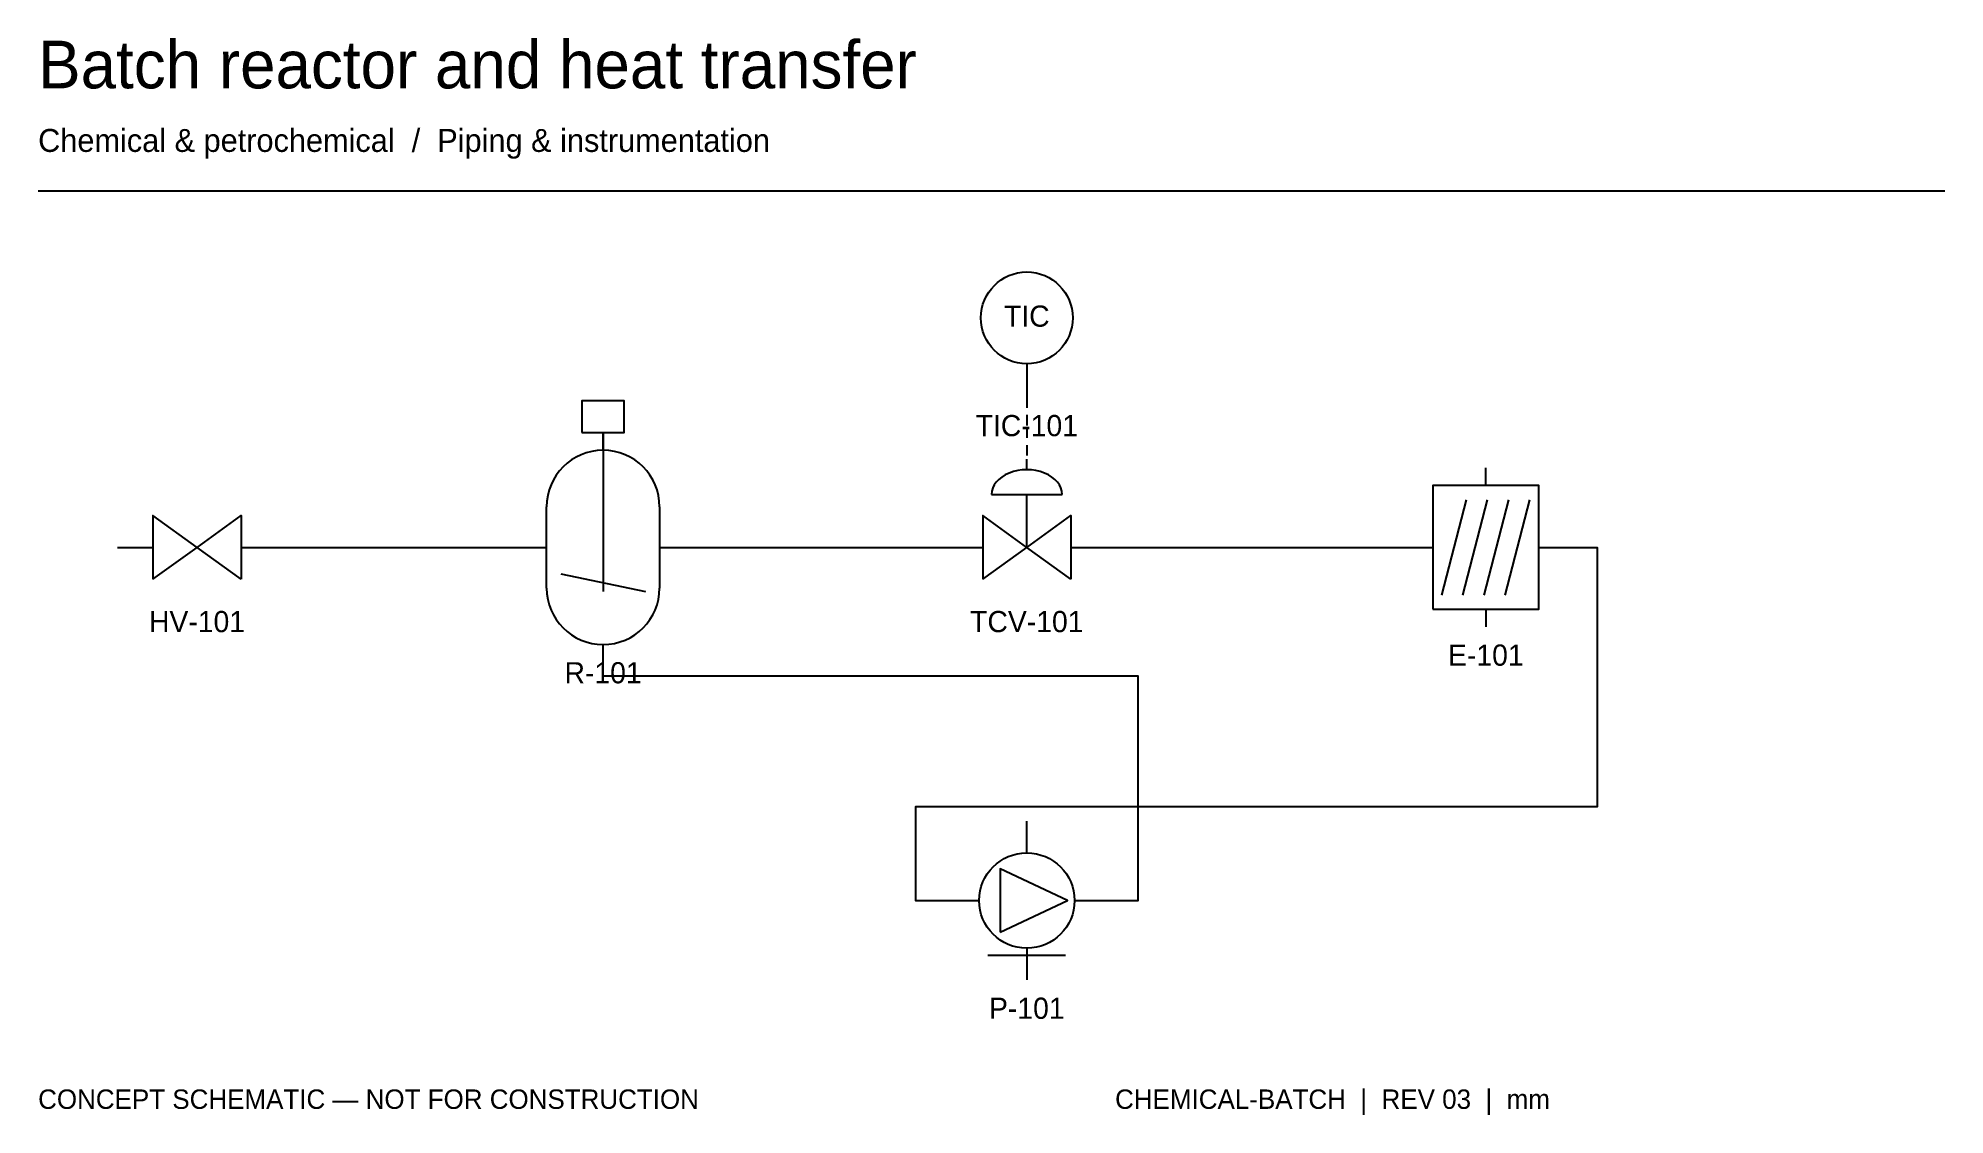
# Model space of a CAD drawing. Header units: millimetres. Extents: x 40 to 1120, y 39 to 648.
import ezdxf
from ezdxf.enums import TextEntityAlignment as Align

# ---------------------------------------------------------------- set-up
doc = ezdxf.new("R2010")
doc.units = ezdxf.units.MM
doc.linetypes.add('CC_DASH_6_4', pattern=[10, 6, -4])
doc.layers.get('0').update_dxf_attribs({"linetype": 'CONTINUOUS', "true_color": 0x344755})
for name, color, linetype, true_color in [('Annotations', 7, 'CONTINUOUS', 0x71808a), ('Equipment', 7, 'CONTINUOUS', 0x355463), ('Instruments', 7, 'CONTINUOUS', 0x9b7246), ('Process', 7, 'CONTINUOUS', 0x147c77)]:
    doc.layers.add(name, color=color, linetype=linetype, true_color=true_color)

# ---------------------------------------------------------------- blocks, each defined once
blk = doc.blocks.new('CC_GATE_VALVE')
at = {"color": 0, "linetype": 'CONTINUOUS'}
for p, q in [((-45, 0), (-25, 0)), ((25, 0), (45, 0))]:
    blk.add_line(p, q, dxfattribs=at)
for points in [[(-25, -18), (0, 0), (-25, 18)], [(25, -18), (0, 0), (25, 18)]]:
    blk.add_lwpolyline(points, close=True, dxfattribs=at)
blk = doc.blocks.new('CC_MIXER')
at = {"color": 0, "linetype": 'CONTINUOUS'}
for p, q in [((0, 55), (0, 65)), ((0, 65), (0, -25)), ((-32, -23), (-32, 23)), ((32, 23), (32, -23)), ((-45, 0), (-32, 0)), ((32, 0), (45, 0)), ((-24, -15), (24, -25))]:
    blk.add_line(p, q, dxfattribs=at)
blk.add_lwpolyline([(-12, 65), (12, 65), (12, 83), (-12, 83)], close=True, dxfattribs=at)
for centre, start, end in [((0, 23), 0, 180), ((0, -23), 180, 360)]:
    blk.add_arc(centre, 32, start, end, dxfattribs=at)
blk = doc.blocks.new('CC_CONTROL_VALVE')
at = {"color": 0, "linetype": 'CONTINUOUS'}
for p, q in [((0, 44), (0, 50)), ((-20, 30), (20, 30)), ((0, 0), (0, 30)), ((-45, 0), (-25, 0)), ((25, 0), (45, 0))]:
    blk.add_line(p, q, dxfattribs=at)
for points in [[(-25, -18), (0, 0), (-25, 18)], [(25, -18), (0, 0), (25, 18)]]:
    blk.add_lwpolyline(points, close=True, dxfattribs=at)
blk.add_ellipse((0, 30), major_axis=(20, 0), ratio=0.7, start_param=0, end_param=3.141593, dxfattribs=at)
blk = doc.blocks.new('CC_PLATE_EXCHANGER')
at = {"color": 0, "linetype": 'CONTINUOUS'}
for p, q in [((0, 35), (0, 45)), ((-25, -27), (-11, 27)), ((-13, -27), (1, 27)), ((-1, -27), (13, 27)), ((11, -27), (25, 27)), ((-45, 0), (-30, 0)), ((30, 0), (45, 0)), ((0, -35), (0, -45))]:
    blk.add_line(p, q, dxfattribs=at)
blk.add_lwpolyline([(-30, -35), (30, -35), (30, 35), (-30, 35)], close=True, dxfattribs=at)
blk = doc.blocks.new('CC_PUMP')
at = {"color": 0, "linetype": 'CONTINUOUS'}
for p, q in [((0, 27), (0, 45)), ((-45, 0), (-27, 0)), ((27, 0), (45, 0)), ((-22, -31), (22, -31)), ((0, -27), (0, -45))]:
    blk.add_line(p, q, dxfattribs=at)
blk.add_lwpolyline([(-15, -18), (23, 0), (-15, 18)], close=True, dxfattribs=at)
blk.add_circle((0, 0), 27, dxfattribs=at)
blk = doc.blocks.new('CC_TEMPERATURE_CONTROLLER')
at = {"color": 0, "linetype": 'CONTINUOUS'}
blk.add_line((0, -26), (0, -45), dxfattribs=at)
blk.add_circle((0, 0), 26, dxfattribs=at)
blk.add_text('TIC', height=12, dxfattribs=at).set_placement((0, -5), align=Align.CENTER)

msp = doc.modelspace()

# ---------------------------------------------------------------- linework, layer by layer
at = {"layer": 'Annotations'}
msp.add_line((40, 562), (1120, 562), dxfattribs=at)
at = {"layer": 'Instruments', "color": 7, "linetype": 'CC_DASH_6_4', "true_color": 0xaa7c4b}
msp.add_lwpolyline([(600, 445), (600, 427), (600, 428), (600, 410)], dxfattribs=at)
at = {"layer": 'Process', "color": 7, "true_color": 0x147c77}
for points in [[(175, 360), (315, 360)], [(405, 360), (555, 360)], [(905, 360), (923, 360), (923, 213.001), (537, 213.001), (537, 160), (555, 160)], [(645, 360), (815, 360)], [(645, 160), (663, 160), (663, 287), (360, 287), (360, 305)]]:
    msp.add_lwpolyline(points, dxfattribs=at)

# ---------------------------------------------------------------- block references
at = {"layer": 'Equipment'}
ref = msp.add_blockref('CC_MIXER', (360, 360), dxfattribs=at)
ref.add_attrib('TAG', 'R-101', dxfattribs={"height": 12}).set_placement((360, 283), align=Align.CENTER)
ref = msp.add_blockref('CC_CONTROL_VALVE', (600, 360), dxfattribs=at)
ref.add_attrib('TAG', 'TCV-101', dxfattribs={"height": 12}).set_placement((600, 312), align=Align.CENTER)
ref = msp.add_blockref('CC_PLATE_EXCHANGER', (860, 360), dxfattribs=at)
ref.add_attrib('TAG', 'E-101', dxfattribs={"height": 12}).set_placement((860, 293), align=Align.CENTER)
ref = msp.add_blockref('CC_GATE_VALVE', (130, 360), dxfattribs=at)
ref.add_attrib('TAG', 'HV-101', dxfattribs={"height": 12}).set_placement((130, 312), align=Align.CENTER)
ref = msp.add_blockref('CC_PUMP', (600, 160), dxfattribs=at)
ref.add_attrib('TAG', 'P-101', dxfattribs={"height": 12}).set_placement((600, 93), align=Align.CENTER)
at = {"layer": 'Instruments'}
ref = msp.add_blockref('CC_TEMPERATURE_CONTROLLER', (600, 490), dxfattribs=at)
ref.add_attrib('TAG', 'TIC-101', dxfattribs={"height": 12}).set_placement((600, 423), align=Align.CENTER)

# ---------------------------------------------------------------- texts
at = {"layer": 'Annotations'}
for s, height, p in [('Batch reactor and heat transfer', 27, (40, 620)), ('Chemical & petrochemical  /  Piping & instrumentation', 13, (40, 584)), ('CONCEPT SCHEMATIC — NOT FOR CONSTRUCTION', 11, (40, 42)), ('CHEMICAL-BATCH  |  REV 03  |  mm', 11, (650, 42))]:
    msp.add_text(s, height=height, dxfattribs=at).set_placement(p)

doc.saveas('drawing.dxf')
